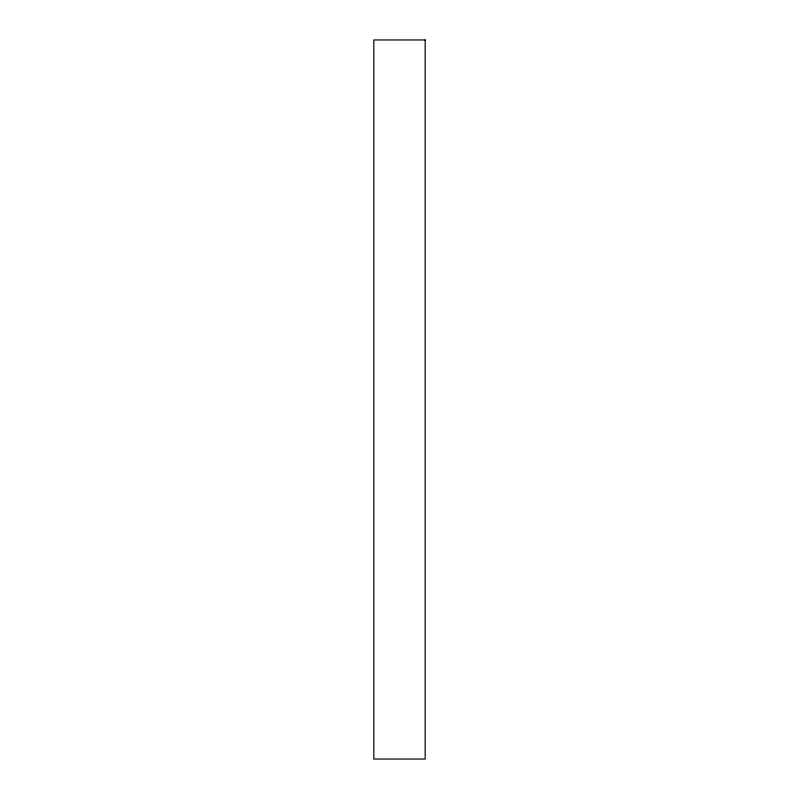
<?xml version="1.0" encoding="UTF-8"?>
<svg xmlns="http://www.w3.org/2000/svg" width="799" height="799" viewBox="0 0 799 799"><rect width="100%" height="100%" fill="white"/><g stroke="black" fill="none" stroke-linecap="round" stroke-linejoin="round"><path stroke-width="1.2" d="M425.178 39.95L373.822 39.95L373.822 759.05L425.178 759.05L425.178 39.95"/></g></svg>
